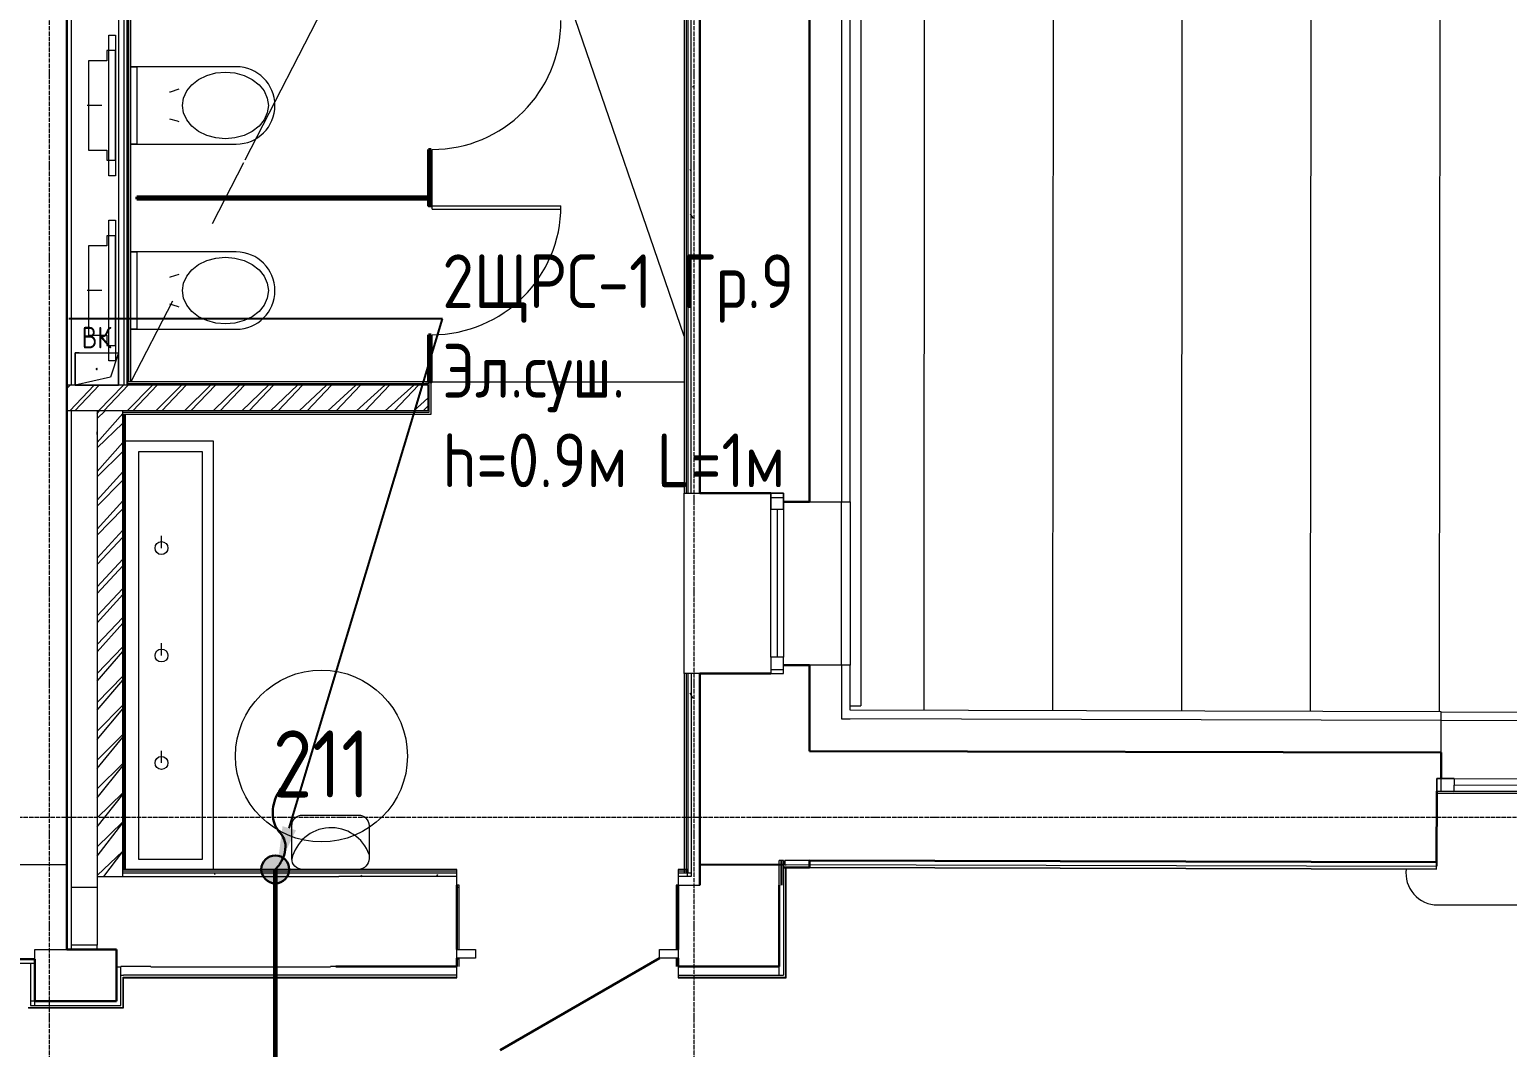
# Model space of a CAD drawing. Header units: millimetres. Extents: x -32 to 417638015, y -35 to 175284279.
# Drawn here: x 416892882 to 416899760, y 175243572 to 175248310 of the extents above; entities that cross this region are included whole.
import ezdxf
from ezdxf import colors
from ezdxf.entities.mleader import LeaderData, LeaderLine
from ezdxf.math import Vec2, Vec3

# ---------------------------------------------------------------- set-up
doc = ezdxf.new("R2010")
doc.units = ezdxf.units.MM
doc.linetypes.add('ADSK_Линия сетки', pattern=[25, 20, -2.5, 0, -2.5])
for name, color, linetype, lineweight in [('_ Окна', 7, 'Continuous', 9), ('_ЭМ_гофра', 5, 'Continuous', 60), ('_ЭМ_ТХобщее_слой', 7, 'Continuous', 30), ('Аннотация', 7, 'Continuous', 18), ('Двери', 7, 'Continuous', 9), ('Двери открывание', 7, 'Continuous', 9), ('Крыша штриховка', 7, 'Continuous', 9), ('Обобщенные модели', 7, 'Continuous', 18), ('Окна', 7, 'Continuous', 9), ('Оси', 253, 'Continuous', 9), ('Перекрытие', 7, 'Continuous', 18), ('Сантехника', 7, 'Continuous', 18), ('Стены внутренние', 7, 'Continuous', 18), ('Стены наружные', 7, 'Continuous', 18), ('Стены несущие', 7, 'Continuous', 30), ('Стены отделка', 7, 'Continuous', 30), ('Стены перегородки', 7, 'Continuous', 30), ('Стены штриховка', 7, 'Continuous', 9), ('ТХ', 5, 'Continuous', 0), ('ШТРИХОВКА', 252, 'Continuous', 15), ('ЭОМ_Кабельный вывод', 1, 'Continuous', 35)]:
    doc.layers.add(name, color=color, linetype=linetype, lineweight=lineweight)
doc.layers.add('_ЭМ_Надписи', color=7, linetype='Continuous')
doc.layers.add('ЭОМ_Лотки рабочие', color=5, linetype='Continuous')
doc.layers.add('Линии', color=7, linetype='Continuous', lineweight=9, true_color=0x00a600)
doc.styles.add('GOST Common', font='GOST_Common.ttf', dxfattribs={"width": 0.9, "height": 349.9999999999996})
doc.styles.add('GOST Common_5', font='GOST_Common.ttf', dxfattribs={"width": 0.9, "height": 200})
doc.styles.add('ЭОМ', font='isocpeur.ttf', dxfattribs={"width": 0.85, "height": 250})
pattern_1 = [(0, (686.3573730537319, 338.699590410115), (406.4, 101.6), [33.528, -271.272, 33.528, -271.272, -1625.6]), (0, (686.3573730537319, 338.699590410115), (406.4, 101.6), [-609.6, 33.528, -576.072, 33.528, -271.272, -711.2]), (0, (686.3573730537319, 338.699590410115), (406.4, 101.6), [-1524, 33.528, -169.672, 33.528, -474.472]), (120, (838.7573730537551, 389.4995904101152), (-291.1881810244989, 301.1527240979959), [33.52799999999997, -271.2719999999998, 33.52799999999997, -271.2719999999998, -1625.599999999999]), (120, (838.7573730537551, 389.4995904101152), (-291.1881810244989, 301.1527240979959), [-609.5999999999996, 33.52799999999997, -576.0719999999995, 33.52799999999997, -271.2719999999998, -711.1999999999996]), (120, (838.7573730537551, 389.4995904101152), (-291.1881810244989, 301.1527240979959), [-1523.999999999999, 33.52799999999997, -169.6719999999999, 33.52799999999997, -474.4719999999998]), (240, (889.5573730537435, 592.699590410115), (-115.2118189755009, -402.7527240979958), [33.528, -271.272, 33.528, -271.272, -1625.6]), (240, (889.5573730537435, 592.699590410115), (-115.2118189755009, -402.7527240979958), [-609.6, 33.528, -576.072, 33.528, -271.272, -711.2]), (240, (889.5573730537435, 592.699590410115), (-115.2118189755009, -402.7527240979958), [-1524, 33.528, -169.672, 33.528, -474.472])]

# ---------------------------------------------------------------- blocks, each defined once
blk = doc.blocks.new('Тх 2 этаж')
at = {"layer": 'ТХ', "color": 252, "true_color": 0x939598}
blk.add_lwpolyline([(14702.13412328856, 10967.64790503599), (14961.92938753264, 10967.64790503599, -0.414213562373095), (15011.92938753264, 10917.64790503599), (15011.92938753264, 10764.78799907782, -0.414213562373095), (14961.92938753264, 10714.78799910762), (14702.13412328856, 10714.78799910762, -0.414213562373095), (14652.13412328856, 10764.78799910762), (14652.13412328856, 10917.64790503599, -0.414213562373095)], format="xyb", close=True, dxfattribs=at)
blk.add_arc((14835.19862046139, 10720.98401014425), 187.6203580277616, 19.61673463770046, 167.3478130289528, dxfattribs=at)
blk = doc.blocks.new('План 2 этажа')
h = blk.add_hatch()
h.set_pattern_fill('ANSI32', color=8, scale=10)
h.set_pattern_definition([(45, (686.3573730537319, 338.699590410115), (-67.35192090801866, 67.35192090801866), []), (45, (731.2586730537587, 338.699590410115), (-67.35192090801866, 67.35192090801866), [])])
h.paths.add_polyline_path([(8176.357373053732, 15173.80504773497), (8056.35737305379, 15173.80504773497), (8056.35737305379, 13006.96395130853), (8176.357373053732, 13006.96395130853)])
h.paths.add_polyline_path([(9596.357373053732, 15173.80504773497), (9596.357373053732, 15293.78990775255), (7916.35737305379, 15293.78990775255), (7916.35737305379, 15173.80504773497)])
at = {"layer": 'Крыша штриховка'}
h = blk.add_hatch(dxfattribs=at)
h.set_pattern_fill('FP_9', color=8, style=0, pattern_type=2)
h.set_pattern_definition([(270, (842.4123730537249, -16860.62240958988), (600, 3.673940397442059e-14), [])])
h.paths.add_polyline_path([(33323.74141419999, 13727.56721664619), (38561.40118747496, 13727.56721664619), (38561.40118747496, 13870.52345378857), (38536.45710307837, 13870.22959317787), (38450.57776135445, 21210.01757361862), (38450.57776135445, 21260.01757361865), (38561.40118747496, 21260.01757361865), (38561.40118747496, 21280.01757361874), (32084.06945066579, 21280.01757361874), (32132.05771873513, 21244.23041718635), (30695.26032159291, 19317.57779851179), (30795.99259297637, 19317.57779851179), (30775.17312824161, 19257.57779851176), (30650.5154397221, 19257.57779851176), (29869.54052628763, 18211.89248754696), (29870.68898579915, 18210.71753710327), (25704.64487799379, 13743.18219131012), (31635.99602022668, 13727.56721664619), (32964.78362577595, 13727.56721664619)])
h.paths.add_polyline_path([(11561.35737305373, 13740.41590899014), (11561.35737305373, 13740.52121366214), (11526.90253765561, 13740.50661536865)])
h.paths.add_polyline_path([(24101.35259341553, 13747.40304551386), (24081.95149433427, 13775.51460930358), (24089.82529589528, 13775.51460930358), (20054.74841904279, 18104.10539740284), (20056.47840156074, 18105.418891993), (20054.74841904279, 18104.41626330208), (19974.30713672895, 18230.27166646549), (19576.17915188265, 18230.27166646551), (19104.57185560354, 19591.0267576683), (18087.47824895289, 21182.33313963877), (18240.31163832342, 21280.01757361874), (11501.35737305379, 21280.01757361874), (11501.35737305379, 21221.22453347323), (11611.35737305379, 21221.22453347323), (11611.35737305379, 13801.2245334732), (11561.35737305379, 13801.2245334732), (11561.35737305379, 13780.41604760324), (23901.78231951559, 13747.92843756972)])
h.paths.add_polyline_path([(33423.96931647859, 13905.44827715147), (33421.46931647859, 13905.44827715147), (33420.91215508815, 13996.09896663118), (33403.90736204444, 13999.98019967676), (33385.21356566291, 14015.65609071476), (33375.77306504513, 14035.73118272199), (33376.46931647859, 14192.98216862268), (33379.48464731057, 14197.95965622224), (33383.16804628936, 14200.70759348193), (33394.3298871945, 14204.67011636771), (33409.36827938142, 14207.37405657918), (33426.46931647859, 14208.43301834129), (33451.46931647859, 14206.36299698904), (33464.77158981928, 14202.72078343252), (33472.38280845492, 14198.75878977624), (33474.765607793, 14196.98114279278), (33476.46931647859, 14192.98216862228), (33476.46931647859, 14033.81371124303), (33465.56089060195, 14013.16213150732), (33447.17518431653, 13999.5565600233), (33431.46931647859, 13994.83058080769), (33430.7994434975, 13905.44827715147), (33425.17522125307, 13905.44827715147)])
h.paths.add_polyline_path([(16661.35737305379, 13905.44827715147), (16656.35737305379, 13905.44827715147), (16655.80021166336, 13996.09896663129), (16638.79541861964, 13999.98019967687), (16620.10162223811, 14015.65609071486), (16610.66112162033, 14035.73118272208), (16611.35737305379, 14192.98216862257), (16614.37270388578, 14197.95965622235), (16618.05610286456, 14200.70759348203), (16629.21794376971, 14204.67011636782), (16644.25633595663, 14207.3740565793), (16661.35737305379, 14208.43301834139), (16686.35737305379, 14206.36299698914), (16699.65964639449, 14202.72078343262), (16707.27086503012, 14198.75878977635), (16709.6536643682, 14196.98114279288), (16711.35737305379, 14192.98216862278), (16711.35737305379, 14033.8137112431), (16700.44894717715, 14013.16213150743), (16682.06324089185, 13999.55656002341), (16666.35737305379, 13994.8305808078), (16665.6875000727, 13905.44827715147), (16662.65146827931, 13905.44827715147)])
at = {"layer": 'Стены внутренние', "lineweight": 9}
h = blk.add_hatch(dxfattribs=at)
h.set_pattern_fill('FP_6', color=8, style=0, pattern_type=2)
h.set_pattern_definition(pattern_1)
h.paths.add_polyline_path([(10815.72802134283, 13024.4639513085), (10821.35737305379, 13024.4639513085), (10821.35737305379, 13950.96395130855), (10806.35737305379, 13950.96395130855), (10806.35737305373, 13024.4639513085)])
h.paths.add_polyline_path([(10806.35737305373, 14790.96395130856), (10821.35737305379, 14791.96395130851), (10821.35737305379, 19734.23317799562), (10806.35737305379, 19734.23317799562), (10806.35737305373, 14940.85405061452)])
h = blk.add_hatch(dxfattribs=at)
h.set_pattern_fill('FP_6', color=8, style=0, pattern_type=2)
h.set_pattern_definition(pattern_1)
h.paths.add_polyline_path([(8096.357373053732, 13006.96395130855), (9731.35737305379, 13006.96395130855), (9731.35737305379, 13021.96395130853), (8096.357373053732, 13021.96395130853)])
h.paths.add_polyline_path([(10803.85737305379, 13006.96395130855), (10803.85737305379, 13021.96395130853), (10761.35737305379, 13021.96395130853), (10761.35737305379, 13006.96395130855)])
at = {"layer": '_ Окна', "color": 8, "lineweight": 18}
for p, q in [((11191.35737305382, 14714.96395130851), (11191.35737305382, 14790.96395130851)), ((11191.35737305382, 14790.96395130851), (11251.35737305382, 14790.96395130851)), ((11251.35737305382, 14790.96395130851), (11251.35737305382, 14714.96395130851)), ((11251.35737305382, 14714.96395130851), (11191.35737305382, 14714.96395130851)), ((11251.35737305382, 14026.96395130851), (11191.35737305382, 14026.96395130851)), ((11191.35737305382, 14026.96395130851), (11191.35737305382, 13950.96395130851)), ((11251.35737305382, 13950.96395130851), (11251.35737305382, 14026.96395130851)), ((11191.35737305382, 13950.96395130851), (11251.35737305382, 13950.96395130851)), ((14290.85653778769, 13403.22904007671), (14291.01449424831, 13463.22883215766)), ((14291.01449424831, 13463.22883215766), (14371.0142170229, 13463.01822354349)), ((14371.0142170229, 13463.01822354349), (14370.85626056228, 13403.01843146254)), ((14370.85626056228, 13403.01843146254), (14290.85653778769, 13403.22904007671))]:
    blk.add_line(p, q, dxfattribs=at)
at = {"layer": '_ Окна', "color": 8}
for p, q in [((11191.35737305382, 14770.96395130851), (11251.35737305382, 14770.96395130851)), ((11221.35737305382, 14714.96395130851), (11221.35737305382, 14026.96395130851)), ((11191.35737305382, 13970.96395130851), (11251.35737305382, 13970.96395130851)), ((14310.85646848133, 13403.17638792317), (14311.01442494196, 13463.17618000411)), ((14370.93523879259, 13433.018327503), (14730.93399127826, 13432.07058873923))]:
    blk.add_line(p, q, dxfattribs=at)
at = {"layer": 'Двери', "color": 8}
for p, q in [((9615.357373054052, 16112.78990775253), (9615.357373054061, 16128.78990775253)), ((9615.357373054061, 16128.78990775253), (10215.35737305406, 16128.78990775228)), ((9615.357373054052, 16112.78990775253), (10215.35737305405, 16112.78990775229)), ((10215.35737305405, 16112.78990775229), (10215.35737305406, 16128.78990775228)), ((9731.35737305378, 12666.9639513085), (9818.35737305378, 12666.9639513085)), ((9731.35737305378, 12626.96395130851), (9731.35737305378, 12666.9639513085)), ((9818.35737305378, 12666.9639513085), (9818.35737305378, 12626.96395130851)), ((10674.35737305378, 12666.9639513085), (10761.35737305378, 12666.9639513085)), ((10674.35737305378, 12626.9639513085), (10674.35737305378, 12666.9639513085)), ((10761.35737305378, 12666.9639513085), (10761.35737305378, 12626.9639513085)), ((9818.35737305378, 12626.96395130851), (9731.35737305378, 12626.96395130851)), ((10761.35737305378, 12626.9639513085), (10674.35737305378, 12626.9639513085))]:
    blk.add_line(p, q, dxfattribs=at)
at = {"layer": 'Двери', "color": 8, "lineweight": 30}
blk.add_line((10674.35737305378, 12626.9639513085), (9933.0396274143, 12198.9639513085), dxfattribs=at)
at = {"layer": 'Двери открывание', "color": 8}
for centre in [(9615.357373054003, 16990.78990775253), (9615.357373054061, 16128.78990775253)]:
    blk.add_arc(centre, 600.0000000000007, 270, 0, dxfattribs=at)
at = {"layer": 'Линии', "color": 8}
blk.add_circle((9100.853183568222, 13567.55740819272), 400, dxfattribs=at)
at = {"layer": 'Обобщенные модели', "color": 8, "lineweight": 40}
for p, q in [((9611.357373053754, 16390.78990775255), (9599.357373053757, 16390.78990775255)), ((9611.35737305414, 16170.78990775253), (8241.35737305414, 16170.78990775253)), ((8241.35737305414, 16170.78990775253), (8241.35737305414, 16158.78990775253)), ((9611.35737305414, 16158.78990775253), (9611.35737305414, 16170.78990775253)), ((8241.35737305414, 16158.78990775253), (9611.35737305414, 16158.78990775253)), ((9611.357373053812, 15528.78990775255), (9599.357373053816, 15528.78990775256))]:
    blk.add_line(p, q, dxfattribs=at)
at = {"layer": 'Обобщенные модели', "color": 8}
for p, q in [((7953.974045799857, 15293.78990775255), (7953.974045799857, 15443.78990775255)), ((7953.974045799857, 15443.78990775255), (7973.974045799836, 15443.78990775255)), ((7973.974045799836, 15443.78990775255), (7953.974045799857, 15443.78990775255)), ((7953.974045799857, 15443.78990775255), (7953.974045799857, 15293.78990775255)), ((8156.357373053724, 15443.77476777015), (8118.862419714531, 15331.28990775255)), ((8156.362419714524, 15443.77476777015), (8156.362419714524, 15293.78990775255)), ((8156.362419714524, 15293.78990775255), (8156.362419714524, 15443.77476777015)), ((8118.862419714531, 15331.28990775255), (7953.974045799857, 15293.78990775255))]:
    blk.add_line(p, q, dxfattribs=at)
at = {"layer": 'Обобщенные модели', "color": 8, "lineweight": 40}
for points in [[(9599.357373053757, 16390.78990775255), (9599.35737305367, 16170.78990775253), (9611.357373053666, 16170.78990775252), (9611.357373053754, 16390.78990775255)], [(9599.357373053816, 15528.78990775256), (9599.357373053728, 15308.78990775253), (9611.357373053725, 15308.78990775253), (9611.357373053812, 15528.78990775255)]]:
    blk.add_lwpolyline(points, dxfattribs=at)
blk.add_lwpolyline([(9611.357373054061, 16128.78990775256), (9611.35737305407, 16170.78990775252), (9599.357373054074, 16170.78990775253), (9599.357373054065, 16128.78990775256)], close=True, dxfattribs=at)
at = {"layer": 'Обобщенные модели', "color": 8}
for radius, start, end in [(2.500000000000002, 0, 180), (2.499999999999998, 120.0000000000103, 180), (2.500000000000002, 180, 0), (2.499999999999999, 239.9999999999897, 345.0000000000056), (2.500000000000002, 14.99999999999445, 90)]:
    blk.add_arc((8055.168232757191, 15368.78990775255), radius, start, end, dxfattribs=at)
at = {"layer": 'Окна', "color": 8}
for p, q in [((11251.35737305382, 14790.96395130851), (11191.35737305382, 14790.96395130851)), ((11191.35737305382, 14790.96395130851), (11191.35737305382, 14714.96395130851)), ((11251.35737305382, 14714.96395130851), (11251.35737305382, 14790.96395130851)), ((11191.35737305375, 14026.96395130851), (11191.35737305376, 14714.96395130851)), ((11251.35737305382, 14714.96395130851), (11251.35737305382, 14026.96395130851)), ((11191.35737305382, 14026.96395130851), (11191.35737305382, 13950.96395130851)), ((11251.35737305382, 13950.96395130851), (11251.35737305382, 14026.96395130851)), ((11191.35737305382, 13950.96395130851), (11251.35737305382, 13950.96395130851)), ((14291.01449424831, 13463.22883215766), (14290.85653778769, 13403.22904007671)), ((14371.0142170229, 13463.01822354349), (14291.01449424831, 13463.22883215766)), ((14371.0142170229, 13463.01822354348), (14731.01296950857, 13462.07048477971)), ((14290.85653778769, 13403.22904007671), (14370.85626056228, 13403.01843146254)), ((14730.85501304794, 13402.07069269868), (14370.85626056228, 13403.01843146245))]:
    blk.add_line(p, q, dxfattribs=at)
at = {"layer": 'Оси', "color": 8, "linetype": 'ADSK_Линия сетки'}
for p, q in [((7835.922726092162, -4690.674102031659), (7835.92272609222, 22196.43260966978)), ((10835.92272609216, -4690.674102031664), (10835.92272609222, 22196.43260966979)), ((-9428.37116507889, 13283.69959040972), (56691.21025106532, 13283.6995904095))]:
    blk.add_line(p, q, dxfattribs=at)
at = {"layer": 'Перекрытие', "color": 8}
for p, q in [((10788.35737305379, 15521.39763543014), (9861.35737305379, 18221.22453347319)), ((9258.626479167666, 17340.78990775254), (8744.413520408154, 16340.78990775243)), ((8738.24296490301, 16328.78990775244), (8592.430027642637, 16045.22463625054)), ((8407.313256790512, 15685.22443069621), (8213.74574696843, 15308.78990775253)), ((9585.35737305379, 15308.78990775253), (10788.35737305379, 15308.78990775253)), ((14290.98777378892, 13393.22755102288), (14290.98777378892, 13054.1495660926)), ((16110.83651459945, 13393.22755102288), (14290.98777378892, 13393.22755102288)), ((7936.35737305379, 12956.73321160103), (8056.35737305379, 12956.73321160103)), ((9741.35737305379, 12966.96395130852), (9731.35737305379, 12966.96395130852)), ((9731.35737305379, 12956.73321160103), (9741.35737305379, 12956.73321160103)), ((9741.35737305379, 12666.96395130851), (9741.35737305379, 12966.96395130852)), ((10751.35737305379, 12966.96395130851), (10751.35737305379, 12666.9639513085)), ((10761.35737305379, 12966.96395130851), (10751.35737305379, 12966.96395130851)), ((10751.35737305373, 12956.73321160103), (10761.35737305379, 12956.73321160103)), ((14295.10073619999, 12874.1495660926), (16098.97948734078, 12874.14956609259)), ((9741.35737305379, 12622.48239974944), (9731.35737305379, 12622.48239974944)), ((9741.35737305379, 12587.77773061705), (9741.35737305379, 12626.96395130851)), ((10751.35737305379, 12626.96395130851), (10751.35737305379, 12587.77773061705)), ((10761.35737305379, 12622.48239974944), (10751.35737305379, 12622.48239974944))]:
    blk.add_line(p, q, dxfattribs=at)
blk.add_arc((14295.10073619999, 13021.83997146731), 147.6904053747157, 172.266671910607, 270, dxfattribs=at)
at = {"layer": 'Сантехника', "color": 8}
for p, q in [((8111.357373053737, 16268.28990770029), (8111.357373053733, 16923.2899077003)), ((8111.357373053733, 16923.2899077003), (8142.357373053747, 16923.2899077003)), ((8142.357373053747, 16923.2899077003), (8142.357373053752, 16268.28990770029)), ((8102.357373053749, 16850.7899075958), (8102.35737305375, 16803.7899075958)), ((8142.357373053747, 16850.7899075958), (8102.357373053749, 16850.7899075958)), ((8142.357373053751, 16340.78990770028), (8142.357373053747, 16850.7899075958)), ((8017.357373053734, 16803.7899075958), (8017.357373053736, 16387.78990770028)), ((8102.35737305375, 16803.7899075958), (8017.357373053734, 16803.7899075958)), ((8198.517161708265, 16775.79001047745), (8196.357373053741, 16775.79001047745)), ((8196.357373053741, 16775.79001058193), (8198.517161708265, 16775.79001058193)), ((8704.4341434406, 16775.79001047745), (8213.74574696839, 16775.79001047745)), ((8213.74574696839, 16775.79001058193), (8241.35737305374, 16775.79001058193)), ((8241.35737305374, 16775.79001058193), (8241.357373053741, 16415.78980481863)), ((8079.057373053723, 16595.78990770028), (8011.057373053723, 16595.78990770028)), ((8017.357373053736, 16387.78990770028), (8102.357373053757, 16387.78990770028)), ((8102.357373053757, 16387.78990770028), (8102.357373053757, 16340.78990770028)), ((8196.357373053737, 16415.78980492312), (8198.517161708267, 16415.78980492312)), ((8198.517161708263, 16415.78980481863), (8196.357373053734, 16415.78980481863)), ((8213.74574696839, 16415.78980492312), (8704.4341434406, 16415.78980492312)), ((8241.357373053741, 16415.78980481863), (8213.745746968389, 16415.78980481863)), ((8102.357373053757, 16340.78990770028), (8142.357373053751, 16340.78990770028)), ((8142.357373053752, 16268.28990770029), (8111.357373053737, 16268.28990770029)), ((8111.357373053737, 15406.28990770029), (8111.357373053733, 16061.2899077003)), ((8111.357373053733, 16061.2899077003), (8142.357373053747, 16061.2899077003)), ((8142.357373053747, 16061.2899077003), (8142.357373053752, 15406.28990770029)), ((8102.357373053749, 15988.7899075958), (8102.35737305375, 15941.7899075958)), ((8142.357373053747, 15988.7899075958), (8102.357373053749, 15988.7899075958)), ((8142.357373053751, 15478.78990770029), (8142.357373053747, 15988.7899075958)), ((8017.357373053734, 15941.7899075958), (8017.357373053736, 15525.78990770028)), ((8102.35737305375, 15941.7899075958), (8017.357373053734, 15941.7899075958)), ((8198.517161708265, 15913.79001047745), (8196.357373053741, 15913.79001047745)), ((8196.357373053741, 15913.79001058194), (8198.517161708265, 15913.79001058194)), ((8704.4341434406, 15913.79001047746), (8213.74574696839, 15913.79001047745)), ((8213.74574696839, 15913.79001058194), (8241.35737305374, 15913.79001058194)), ((8241.35737305374, 15913.79001058194), (8241.357373053741, 15553.78980481864)), ((8079.057373053723, 15733.78990770028), (8011.057373053723, 15733.78990770028)), ((8196.357373053737, 15553.78980492312), (8198.517161708267, 15553.78980492312)), ((8198.517161708263, 15553.78980481863), (8196.357373053734, 15553.78980481863)), ((8213.74574696839, 15553.78980492312), (8704.4341434406, 15553.78980492312)), ((8241.357373053741, 15553.78980481864), (8213.745746968389, 15553.78980481864)), ((8017.357373053736, 15525.78990770028), (8102.357373053757, 15525.78990770028)), ((8102.357373053757, 15525.78990770028), (8102.357373053757, 15478.78990770029)), ((8102.357373053757, 15478.78990770029), (8142.357373053751, 15478.78990770029)), ((8142.357373053752, 15406.28990770029), (8111.357373053737, 15406.28990770029)), ((8188.35737305378, 15035.38449952174), (8596.3573730538, 15035.38449952174)), ((8596.3573730538, 15035.38449952174), (8596.35737305378, 13039.96395130854)), ((8251.357373053796, 14985.38449952174), (8546.357373053797, 14985.38449952174)), ((8251.357373053777, 13085.38449952174), (8251.357373053796, 14985.38449952174)), ((8546.357373053797, 14985.38449952174), (8546.35737305378, 13085.38449952174)), ((8356.357373053796, 14535.38449952174), (8356.357373053796, 14592.38449952174)), ((8356.357373053788, 14035.38449952174), (8356.357373053788, 14092.38449952174)), ((8356.357373053781, 13535.38449952174), (8356.357373053783, 13592.38449952174)), ((8546.35737305378, 13085.38449952174), (8251.357373053777, 13085.38449952174))]:
    blk.add_line(p, q, dxfattribs=at)
at = {"layer": 'Сантехника', "color": 8, "flags": 128}
for points in [[(8453.857373053741, 16595.78990770028), (8458.871790617375, 16630.28065246351), (8473.663599473255, 16663.0418872635), (8497.491076560133, 16692.43082698838), (8529.159412681993, 16716.97378748282), (8567.080625230228, 16735.44008222516), (8609.353186262475, 16746.90373408846), (8653.85737305374, 16750.78990770028), (8698.361559845001, 16746.90373408846), (8740.63412087725, 16735.44008222516), (8778.555333425486, 16716.97378748283), (8810.223669547346, 16692.43082698839), (8834.051146634223, 16663.04188726351), (8848.842955490105, 16630.28065246351), (8853.857373053741, 16595.78990770028)], [(8437.62981473906, 16670.78550317795), (8396.229290807994, 16658.06536892886), (8393.58084138573, 16657.52930963871)], [(8853.857373053741, 16595.78990770028), (8848.842955490105, 16561.29916293706), (8834.051146634225, 16528.53792813706), (8810.223669547346, 16499.14898841218), (8778.555333425487, 16474.60602791774), (8740.634120877252, 16456.13973317541), (8698.361559845003, 16444.6760813121), (8653.857373053741, 16440.78990770028), (8609.353186262477, 16444.6760813121), (8567.080625230228, 16456.13973317541), (8529.159412681995, 16474.60602791774), (8497.491076560134, 16499.14898841218), (8473.663599473257, 16528.53792813706), (8458.871790617375, 16561.29916293705), (8453.857373053741, 16595.78990770028)], [(8393.580841385736, 16534.05050576189), (8429.000075053642, 16524.12921252491), (8437.629814739057, 16520.79431222265)], [(8453.857373053741, 15733.78990770028), (8458.871790617375, 15768.28065246351), (8473.663599473255, 15801.04188726351), (8497.491076560133, 15830.43082698839), (8529.159412681993, 15854.97378748283), (8567.080625230228, 15873.44008222516), (8609.353186262475, 15884.90373408847), (8653.85737305374, 15888.78990770029), (8698.361559845001, 15884.90373408847), (8740.63412087725, 15873.44008222516), (8778.555333425486, 15854.97378748283), (8810.223669547346, 15830.43082698839), (8834.051146634223, 15801.04188726351), (8848.842955490105, 15768.28065246352), (8853.857373053741, 15733.78990770029)], [(8437.62981473906, 15808.78550317795), (8396.229290807994, 15796.06536892886), (8393.58084138573, 15795.52930963872)], [(8853.857373053741, 15733.78990770029), (8848.842955490105, 15699.29916293706), (8834.051146634225, 15666.53792813706), (8810.223669547346, 15637.14898841218), (8778.555333425487, 15612.60602791774), (8740.634120877252, 15594.13973317541), (8698.361559845003, 15582.6760813121), (8653.857373053741, 15578.78990770029), (8609.353186262477, 15582.6760813121), (8567.080625230228, 15594.13973317541), (8529.159412681995, 15612.60602791774), (8497.491076560134, 15637.14898841218), (8473.663599473257, 15666.53792813706), (8458.871790617375, 15699.29916293706), (8453.857373053741, 15733.78990770029)], [(8393.580841385736, 15672.05050576189), (8429.000075053642, 15662.12921252492), (8437.629814739057, 15658.79431222266)]]:
    blk.add_lwpolyline(points, dxfattribs=at)
at = {"layer": 'Сантехника', "color": 8}
for centre, radius in [((8356.357373053797, 14535.38449952174), 30.00000000000001), ((8356.35737305379, 14035.38449952174), 30.00000000000002), ((8356.357373053783, 13535.38449952174), 30.00000000000009)]:
    blk.add_circle(centre, radius, dxfattribs=at)
for centre in [(8704.4341434406, 16595.78990775253), (8704.4341434406, 15733.78990775253)]:
    blk.add_arc(centre, 180.0001028294098, 270, 90, dxfattribs=at)
at = {"layer": 'Стены внутренние', "color": 8}
blk.add_line((10788.35737305379, 13950.96395130851), (10788.35737305379, 14790.96395130851), dxfattribs=at)
at = {"layer": 'Стены наружные', "color": 8}
for p, q in [((11611.35737305379, 21221.22453347319), (11611.35737305379, 13801.22453347318)), ((11521.35737305379, 13990.96395130851), (11521.35737305379, 14750.96395130851)), ((11561.35737305379, 14750.96395130851), (11561.35737305379, 13990.96395130851)), ((11561.35737305379, 13801.22453347318), (11611.35737305379, 13801.22453347318)), ((14311.83053332189, 13773.1751057535), (16086.82438238314, 13768.50222712652)), ((16086.71907807607, 13728.50236573922), (14311.72522901482, 13733.17524436621))]:
    blk.add_line(p, q, dxfattribs=at)
at = {"layer": 'Стены несущие', "color": 8}
for p, q in [((11371.35737305373, 20951.22453347322), (11371.35737305373, 14750.96395130848)), ((7916.35737305379, 12666.96395130854), (7916.35737305379, 20441.22453347323)), ((10861.35737305379, 14790.96395130855), (10861.35737305379, 20441.22453347316)), ((10861.35737305379, 14790.96395130855), (11191.35737305379, 14790.96395130855)), ((11251.35737305379, 14750.96395130848), (11371.35737305373, 14750.96395130848)), ((11371.35737305373, 13990.96395130852), (11251.35737305379, 13990.96395130852)), ((11371.35737305373, 13990.96395130852), (11371.35737305373, 13590.91558638383)), ((11191.35737305379, 13950.96395130853), (10861.35737305379, 13950.96395130853)), ((10861.35737305379, 13950.96395130853), (10861.35737305379, 12966.96395130854)), ((14311.33033786371, 13583.17576416504), (11371.35737305373, 13590.91558638383)), ((11371.35737305373, 13590.91558638265), (14311.33033786382, 13583.17576416386)), ((14311.01442494197, 13463.17618000413), (14311.33033786371, 13583.17576416504)), ((14289.98777725355, 13073.23018363053), (14290.85653778759, 13403.22904007674)), ((11241.35737305373, 12966.96395130854), (11241.35737305373, 13082.25645363372)), ((11371.35737305373, 13048.91370817538), (11371.35737305373, 13080.91381906575)), ((11371.35737305373, 13080.91381906575), (14289.98777725355, 13073.23018363053)), ((14289.98777725344, 13073.23018363073), (11371.35737305373, 13080.91381906595)), ((10861.35737305379, 13062.25638432732), (11251.35737305379, 13061.2296637753)), ((11251.35737305373, 13049.2296221914), (11371.35737305373, 13048.91370817538)), ((9731.35737305379, 12666.9639513085), (9731.35737305379, 12966.96395130854)), ((10761.35737305379, 12966.96395130854), (10761.35737305379, 12666.96395130849)), ((11231.35737305379, 12587.77773061703), (11231.35737305379, 12966.96395130854)), ((8147.435562343744, 12666.96395130854), (7916.35737305379, 12666.96395130854)), ((8147.435562343744, 12426.96395130853), (8147.435562343744, 12666.96395130854)), ((7036.35737305379, 12622.48239974942), (7767.435562343744, 12622.48239974942)), ((7767.435562343744, 12622.48239974942), (7767.435562343744, 12426.96395130853)), ((9167.435562343744, 12587.77773061703), (9731.35737305379, 12587.77773061703)), ((9731.35737305379, 12587.77773061703), (9731.35737305379, 12626.96395130851)), ((10761.35737305379, 12626.9639513085), (10761.35737305379, 12587.77773061703)), ((10761.35737305379, 12587.77773061703), (11231.35737305379, 12587.77773061703)), ((7767.435562343744, 12426.96395130853), (8147.435562343744, 12426.96395130853))]:
    blk.add_line(p, q, dxfattribs=at)
at = {"layer": 'Стены отделка', "color": 8, "lineweight": 9}
for p, q in [((11561.35737305373, 14750.96395130848), (11561.35737305373, 21121.22453347321)), ((11521.35737305373, 21101.22453347322), (11521.35737305373, 14750.96395130848)), ((7936.35737305379, 20421.22453347316), (7936.35737305379, 15293.78990775255)), ((8156.357373053732, 20421.22453347316), (8156.357373053732, 15293.78990775255)), ((8196.357373053732, 15293.78990775255), (8196.35737305379, 20421.22453347316)), ((8198.74574696843, 20404.72453347323), (8198.74574696843, 15293.78990775255)), ((8213.74574696843, 15308.78990775253), (8213.74574696843, 20404.72453347323)), ((10788.35737305379, 19663.23317799562), (10788.35737305379, 14790.96395130855)), ((7973.974045799871, 15443.78990775255), (8156.357373053732, 15443.77476777015)), ((9596.357373053732, 15293.78990775255), (7916.35737305379, 15293.78990775255)), ((7953.974045799871, 15293.80504773495), (8156.357373053732, 15293.78990775255)), ((9611.357373053732, 15308.78990775253), (8198.74574696843, 15308.78990775253)), ((9596.357373053732, 15293.78990775255), (9596.357373053732, 15173.80504773497)), ((9611.357373053732, 15158.80504773492), (9611.357373053732, 15308.78990775253)), ((9596.357373053732, 15173.80504773497), (7916.35737305379, 15173.80504773497)), ((7936.35737305379, 15173.80504773497), (7936.35737305379, 12666.96395130854)), ((8056.35737305379, 15173.80504773497), (8056.35737305379, 12686.96395130854)), ((8176.357373053732, 13006.96395130853), (8176.357373053732, 15173.80504773497)), ((8176.357373053732, 15158.80504773499), (9611.357373053732, 15158.80504773492)), ((8188.357373053732, 13039.96395130855), (8188.357373053732, 15158.80504773498)), ((10788.35737305379, 14790.96395130855), (10861.35737305379, 14790.96395130855)), ((10821.35737305379, 14790.96395130855), (10821.35737305379, 14791.96395130849)), ((10861.35737305379, 14790.96395130855), (10861.35737305379, 14790.96395130855)), ((11371.35737305373, 14750.96395130848), (11561.35737305373, 14750.96395130848)), ((11561.35737305373, 13990.96395130852), (11371.35737305373, 13990.96395130852)), ((11521.35737305373, 13990.96395130852), (11521.35737305373, 13740.52121366205)), ((11561.35737305373, 13780.41604760322), (11561.35737305373, 13990.96395130852)), ((10861.35737305379, 13950.96395130853), (10788.35737305379, 13950.96395130853)), ((10788.35737305379, 13950.96395130853), (10788.35737305379, 13024.46395130849)), ((14311.83053332171, 13773.17510575347), (11561.35737305373, 13780.41604760322)), ((14311.33033786382, 13583.17576416386), (14311.83053332171, 13773.17510575347)), ((11371.35737305373, 13740.91610618209), (11371.75226420531, 13740.91506658501)), ((11371.75226420531, 13740.91506658501), (11371.35737305373, 13590.91558638265)), ((11521.35737305373, 13740.52121366205), (11561.35737305373, 13740.52121366205)), ((14311.72522901482, 13733.17524436621), (11521.35737305373, 13740.52121366212)), ((11251.35737305379, 13081.2823854178), (11231.35737305379, 13081.2823854178)), ((11231.35737305379, 12547.77773061704), (11231.35737305379, 13081.2823854178)), ((11251.35737305379, 13081.2823854178), (11251.35737305379, 12547.77773061704)), ((11256.40245987469, 13081.21645130158), (11256.34980772116, 13061.21652060792)), ((11371.35737305373, 13080.91381906595), (11256.40245987469, 13081.21645130158)), ((14289.90353380772, 13041.23029452091), (14289.98777725344, 13073.23018363073)), ((8056.35737305379, 13006.96395130853), (9181.357373053732, 13006.96395130853)), ((9731.35737305379, 13039.96395130854), (8176.357373053732, 13039.96395130854)), ((9731.35737305379, 12966.96395130854), (9731.35737305379, 13039.96395130854)), ((10761.35737305379, 13039.96395130854), (10761.35737305379, 12966.96395130854)), ((10803.85737305373, 13039.96395130854), (10761.35737305379, 13039.96395130854)), ((10788.35737305379, 13024.46395130849), (10821.35737305379, 13024.46395130849)), ((10803.85737305373, 13006.96395130853), (10803.85737305373, 13039.96395130854)), ((10821.35737305379, 13006.96395130853), (10803.85737305373, 13006.96395130853)), ((10821.35737305379, 13024.46395130849), (10821.35737305379, 13006.96395130853)), ((11256.34980772116, 13061.21652060792), (11263.35737305379, 13061.19807237371)), ((11263.35737305379, 12537.77773061707), (11263.35737305379, 13049.19803078975)), ((11371.35737305373, 13048.91370817538), (14289.90353380772, 13041.23029452091)), ((10761.35737305379, 12966.96395130854), (10861.35737305379, 12966.96395130854)), ((8056.35737305379, 12686.96395130854), (7936.35737305379, 12686.96395130854)), ((7767.435562343744, 12602.48239974942), (7747.435562343744, 12602.48239974942)), ((7747.435562343744, 12602.48239974942), (7747.435562343744, 12406.96395130853)), ((8167.435562343686, 12406.96395130853), (8167.435562343686, 12586.96395130849)), ((9167.435562343744, 12587.77773061703), (9142.435562343744, 12587.77773061703)), ((9731.35737305379, 12535.77773061704), (9731.35737305379, 12587.77773061703)), ((10761.35737305379, 12587.77773061703), (10761.35737305379, 12535.77773061704)), ((8167.435562343686, 12547.77773061704), (8179.435562343802, 12547.77773061704)), ((8179.435562343802, 12396.9639513085), (8179.435562343802, 12535.77773061704)), ((8179.435562343802, 12535.77773061704), (9731.35737305379, 12535.77773061704)), ((9147.435562343686, 12547.77773061704), (8307.435562343744, 12547.77773061704)), ((10761.35737305379, 12535.77773061704), (11261.35737305379, 12535.77773061704)), ((11231.35737305379, 12547.77773061704), (11251.35737305379, 12547.77773061704)), ((7737.435562343802, 12394.96395130853), (8177.435562343744, 12394.96395130853)), ((7767.435562343744, 12426.96395130853), (7747.435562343744, 12426.96395130853)), ((7747.435562343744, 12406.96395130853), (8167.435562343686, 12406.96395130853)), ((7767.435562343744, 12406.96395130853), (7767.435562343744, 12426.96395130853))]:
    blk.add_line(p, q, dxfattribs=at)
at = {"layer": 'Стены перегородки', "color": 8, "lineweight": 18}
for p, q in [((8147.435562343744, 12586.96395130849), (8167.435562343686, 12586.96395130849)), ((8307.435562343744, 12587.77773061703), (8167.435562343686, 12587.77773061703)), ((8167.435562343686, 12587.77773061703), (8167.435562343686, 12586.96395130849)), ((8307.435562343744, 12587.77773061703), (8307.435562343744, 12586.96395130849)), ((8307.435562343744, 12586.96395130849), (9142.435562343744, 12586.96395130849))]:
    blk.add_line(p, q, dxfattribs=at)
at = {"layer": 'Стены штриховка', "color": 8}
for p, q in [((8183.35737305379, 15293.78990775255), (8183.35737305379, 20421.22453347316)), ((8204.74574696843, 15308.78990775253), (8204.74574696843, 20404.72453347323)), ((10797.35737305379, 19663.23317799562), (10797.35737305373, 14790.96395130855)), ((10806.35737305379, 19663.23317799562), (10806.35737305373, 14790.96395130855)), ((10821.35737305379, 14791.96395130849), (10821.35737305379, 19663.23317799562)), ((9602.357373053732, 15299.78990775251), (8198.74574696843, 15299.78990775251)), ((9602.357373053732, 15167.80504773494), (9602.357373053732, 15299.78990775251)), ((8176.357373053732, 15167.80504773494), (9602.357373053732, 15167.80504773494)), ((8182.35737305379, 13039.96395130855), (8182.35737305379, 15158.80504773498)), ((8056.35737305379, 15063.80504773497), (8056.35737305379, 15076.80504773498)), ((10797.35737305373, 13950.96395130853), (10797.35737305379, 13024.46395130849)), ((10806.35737305379, 13950.96395130853), (10806.35737305373, 13024.46395130849)), ((10821.35737305379, 13950.96395130853), (10821.35737305379, 13024.46395130849)), ((7536.357373053732, 13062.48239974946), (7916.35737305379, 13062.48239974946)), ((9731.35737305379, 13030.96395130853), (8176.357373053732, 13030.96395130853)), ((9731.35737305379, 13021.96395130851), (8176.357373053732, 13021.96395130851)), ((9731.35737305379, 13006.96395130853), (9181.357373053732, 13006.96395130853)), ((10803.85737305373, 13030.96395130853), (10761.35737305379, 13030.96395130846)), ((10803.85737305373, 13021.96395130851), (10761.35737305379, 13021.96395130851)), ((10803.85737305373, 13006.96395130853), (10761.35737305379, 13006.96395130853)), ((11261.35737305379, 12535.77773061704), (11261.35737305373, 13049.20329602336)), ((14289.93512510008, 13053.23025293708), (11263.35737305379, 13061.19807237365)), ((11371.35737305373, 13050.91371510597), (14289.90879902313, 13043.23028759025)), ((7767.435562343744, 12622.48239974942), (7767.435562343744, 12666.96395130854)), ((7767.435562343744, 12666.96395130854), (7916.35737305379, 12666.96395130854)), ((8056.357373053674, 12666.96395130854), (8056.35737305379, 12686.96395130854)), ((7747.435562343744, 12602.48239974942), (6556.987163183978, 12602.48239974942)), ((8177.435562343744, 12394.96395130853), (8177.435562343744, 12537.777730617)), ((8177.435562343802, 12537.777730617), (9731.35737305379, 12537.77773061707)), ((8307.435562343744, 12547.77773061704), (8179.435562343802, 12547.77773061704)), ((9731.35737305379, 12547.77773061704), (9147.435562343686, 12547.77773061704)), ((10761.35737305379, 12547.77773061704), (11231.35737305379, 12547.77773061704)), ((10761.35737305379, 12537.777730617), (11263.35737305379, 12537.77773061707)), ((11261.35737305379, 12535.77773061704), (11263.35737305379, 12535.77773061704)), ((11263.35737305379, 12535.77773061704), (11263.35737305379, 12537.77773061707)), ((7735.435562343744, 12396.9639513085), (8179.435562343802, 12396.9639513085)), ((8177.435562343744, 12394.96395130853), (8179.435562343802, 12394.96395130853)), ((8179.435562343802, 12394.96395130853), (8179.435562343802, 12396.9639513085))]:
    blk.add_line(p, q, dxfattribs=at)
at = {"layer": 'ЭОМ_Лотки рабочие'}
blk.add_blockref('Тх 2 этаж', (-5689.424382357276, 2325.175952200887), dxfattribs=at)
at = {"layer": 'Аннотация', "color": 8, "insert": (7985.481026198948, 15565.47538842222), "char_height": 100, "width": 156.348, "attachment_point": 1, "line_spacing_factor": 1.022765581104984, "style": 'GOST Common_5'}
blk.add_mtext('\\pxt3.6,7.2,10.8,14.4,18,21.6,25.2,28.8,32.4,36,39.6,43.2,46.8,50.4,54,57.6,61.2,64.8,68.4,72,75.6,79.2,82.8,86.4,90,93.6,97.2,100.8,104.4,108,111.6,115.2;{ВК}', dxfattribs=at)
at = {"layer": 'Аннотация', "color": 8, "lineweight": 9, "insert": (9100.853183568222, 13530.60928793397), "char_height": 312.5000000000001, "width": 520.2111192702771, "attachment_point": 5, "line_spacing_factor": 1.022765581104984, "style": 'GOST Common'}
blk.add_mtext('211', dxfattribs=at)
blk = doc.blocks.new('_ЭМ_ТХ2_2ЭТАЖнов')
at = {"layer": 'ТХ', "color": 252, "true_color": 0x939598}
blk.add_lwpolyline([(14826.7870148395, 12959.1242668272), (15086.58227908358, 12959.1242668272, -0.414213562373095), (15136.58227908358, 12909.1242668272), (15136.58227908358, 12756.26436086903, -0.414213562373095), (15086.58227908358, 12706.26436089883), (14826.7870148395, 12706.26436089883, -0.414213562373095), (14776.7870148395, 12756.26436089883), (14776.7870148395, 12909.1242668272, -0.414213562373095)], format="xyb", close=True, dxfattribs=at)
blk.add_arc((14959.85151201233, 12712.46037193546), 187.6203580277616, 19.61673463653617, 167.3478130293788, dxfattribs=at)
blk = doc.blocks.new('*U765')
at = {"lineweight": -2}
h = blk.add_hatch(color=0, dxfattribs=at)
h.dxf.hatch_style = 1
edge = h.paths.add_edge_path()
edge.add_arc((0, 0), 65, 0, 360)
at = {"color": 0, "lineweight": -2}
blk.add_lwpolyline([(0, 0, -0.08936249028699324), (-35.98325613306745, 53.07232554033317, -0.1054592248489479), (-47.20718189080701, 106.4068286368642, -0.1873399643475958), (-22.09304697943158, 170.5640870948577, 0.1592570552632497), (11.20267207651065, 243.6189759497722, 0.1381598355351745), (-4.402666631576629, 338.6224664791528, 0.1214254163346998), (-72.91016581364596, 423.5033982149758)], format="xyb", dxfattribs=at)
blk.add_circle((0, 0), 65, dxfattribs=at)
at = {"color": 7, "style": 'GOST Common', "width": 0.9}
blk.add_attdef('ОБОРУДОВАНИЕ', (25.45192302420901, 114.7032888709673), '', height=250, dxfattribs=at)

msp = doc.modelspace()

# ---------------------------------------------------------------- block references
at = {"layer": 'ШТРИХОВКА'}
msp.add_blockref('План 2 этажа', (416885140.0062945, 175231360.8653707), dxfattribs=at)

# ---------------------------------------------------------------- next in the draw order: linework, layer by layer
at = {"layer": '_ЭМ_гофра', "linetype": 'ByBlock', "elevation": 128.5292663053444}
msp.add_lwpolyline([(416894025.9988493, 175244400.829322), (416894025.9988493, 175241535.2944958)], dxfattribs=at)

# ---------------------------------------------------------------- next in the draw order: block references
at = {"layer": '_ЭМ_ТХобщее_слой', "lineweight": 50}
msp.add_blockref('_ЭМ_ТХ2_2ЭТАЖнов', (416879325.9290206, 175231694.5649611), dxfattribs=at)
at = {"layer": 'ЭОМ_Кабельный вывод', "lineweight": 30, "xscale": -1}
msp.add_blockref('*U765', (416894025.9988493, 175244400.829322, 128.5292663053444), dxfattribs=at)

# ---------------------------------------------------------------- next in the draw order: leaders
at = {"layer": '_ЭМ_Надписи', "color": 7, "ltscale": 5}
ml = msp.add_multileader_mtext('Standard', dxfattribs=at)
ml.set_content('{\\fGOST Common|b0|i0|c204|p34;\\W0.9;\\C256;2ЩРС-1\\fISOCPEUR|b0|i0|c204|p34;\\W0.85; Гр.9\\PЭл.суш.\\P\\fGOST Common|b0|i0|c0|p34;\\W0.9;h=\\fGOST Common|b0|i0|c204|p34;0\\fGOST Common|b0|i0|c0|p34;.\\fGOST Common|b0|i0|c204|p34;9м \\fGOST Common|b0|i0|c0|p34;L=1\\fGOST Common|b0|i0|c204|p34;м}', color=1, style='ЭОМ')
ml.set_leader_properties()
ml.build(insert=Vec2(0, 0))
ml.multileader.update_dxf_attribs({"text_left_attachment_type": 6, "text_right_attachment_type": 6, "dogleg_length": 0, "arrow_head_size": 200})
ctx = ml.context
ctx.base_point, ctx.char_height, ctx.arrow_head_size, ctx.landing_gap_size, ctx.plane_origin = Vec3(416894803.2816472, 175246963.2855065), 250, 200, 0, Vec3(416869147.8006637, 175260179.7585447)
ctx.left_attachment, ctx.right_attachment = 6, 6
notes = []
notes.append((ctx, [(0, (1, 1, 0), (416894803.2816472, 175246963.2855065), (1, 0), 0, [(0, [(416894033.5127147, 175244400.829322)], 0, [])])]))
ctx.mtext.insert, ctx.mtext.width, ctx.mtext.defined_height, ctx.mtext.flow_direction = Vec3(416894803.2816472, 175247263.2855065), 2073.809115969734, 545.6159617257083, 5
for ctx, leaders in notes:
    for number, flags, end, landing, length, lines in leaders:
        leader = LeaderData()
        leader.index, (leader.has_last_leader_line, leader.has_dogleg_vector, leader.attachment_direction) = number, flags
        leader.last_leader_point, leader.dogleg_vector, leader.dogleg_length = Vec3(end), Vec3(landing), length
        for number, points, colour, breaks in lines:
            line = LeaderLine()
            line.index, line.vertices, line.color, line.breaks = number, Vec3.list(points), colors.encode_raw_color(colour), breaks
            leader.lines.append(line)
        ctx.leaders.append(leader)

doc.saveas('drawing.dxf')
